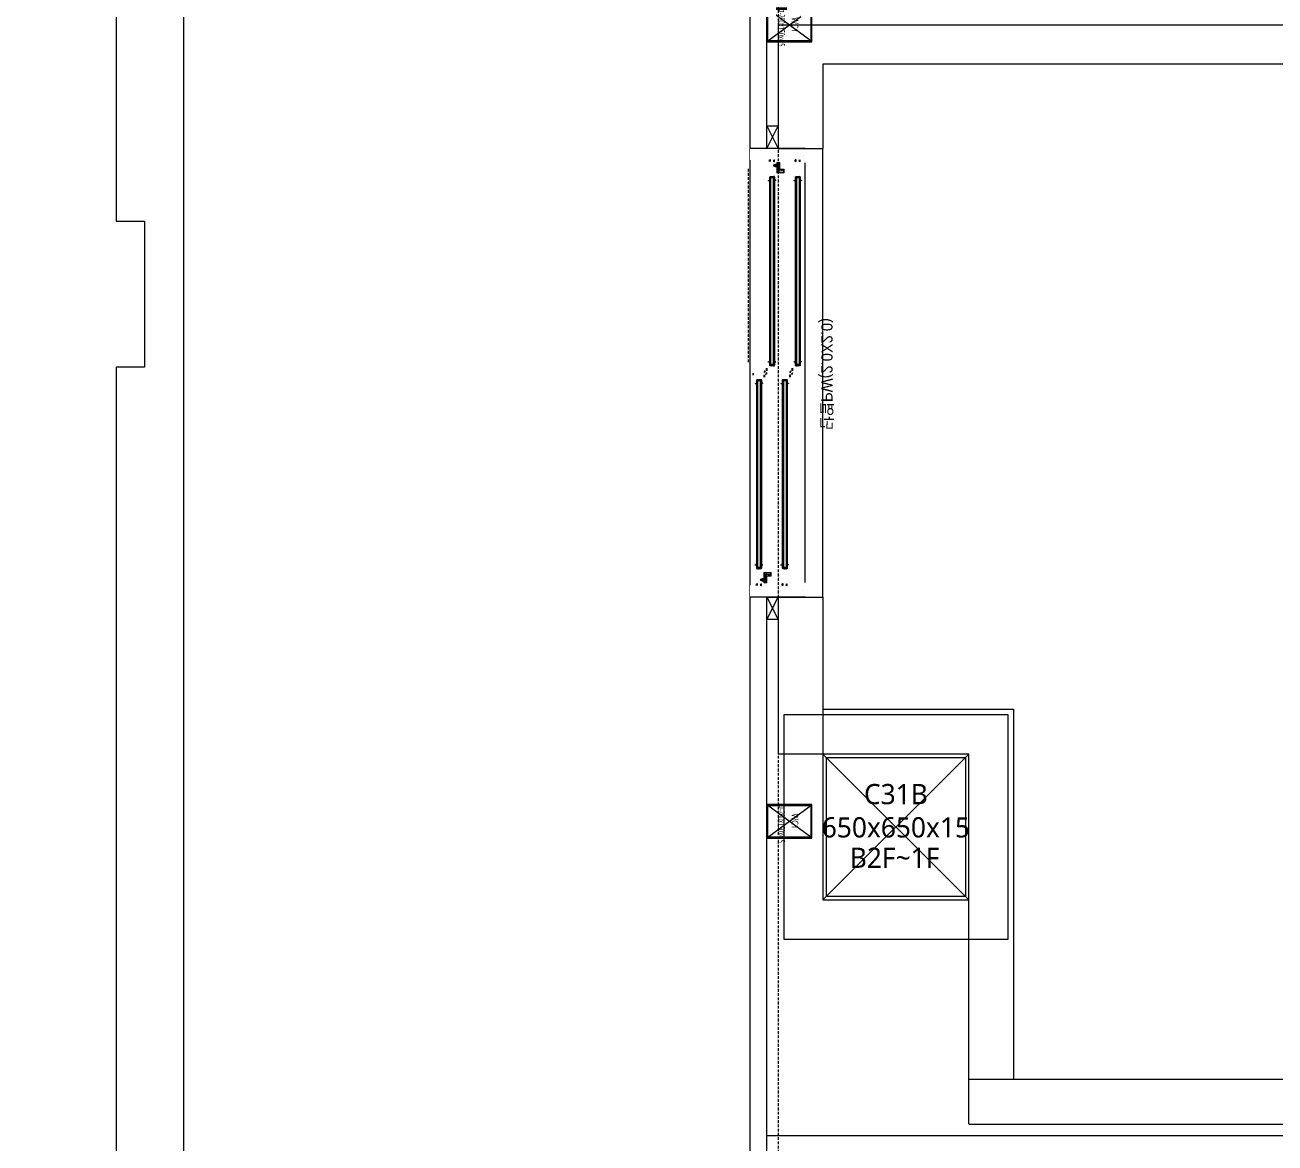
# Model space of a CAD drawing. Header units: millimetres. Extents: x 13515 to 183937, y -33900 to -660.
# Drawn here: x 119075.8 to 119163.1, y -19651.8 to -19573.8 of the extents above; entities that cross this region are included whole.
import ezdxf
from ezdxf.enums import TextEntityAlignment as Align

# ---------------------------------------------------------------- set-up
doc = ezdxf.new("R2010")
doc.units = ezdxf.units.MM
doc.header["$LTSCALE"] = 100
doc.header["$MEASUREMENT"] = 0
doc.header["$PDSIZE"] = -10
doc.linetypes.add('HIDDEN2', pattern=[0.1875, 0.125, -0.0625])
doc.layers.get('0').update_dxf_attribs({"linetype": 'CONTINUOUS'})
doc.layers.get('Defpoints').update_dxf_attribs({"color": 171, "linetype": 'CONTINUOUS'})
doc.layers.add('#프레임 라인', color=189, linetype='CONTINUOUS', plot=False)
for name, color, linetype in [('ELE9', 9, 'CONTINUOUS'), ('h COLUMN', 252, 'CONTINUOUS'), ('WC', 2, 'CONTINUOUS'), ('WIN', 4, 'CONTINUOUS'), ('WIN-G', 252, 'CONTINUOUS'), ('WIN2', 5, 'CONTINUOUS')]:
    doc.layers.add(name, color=color, linetype=linetype)
doc.styles.add('TE', font='malgun_0.ttf')
doc.styles.add('돋움', font='')
doc.styles.get('돋움').set_extended_font_data('Dotum')

# ---------------------------------------------------------------- blocks, each defined once
blk = doc.blocks.new('모헤어')
for p, q in [((-1908.5, -2851.6), (-1909.5, -2851.6)), ((-1909.5, -2858.7), (-1909.5, -2851.6)), ((-1908.5, -2858.7), (-1909.5, -2858.7))]:
    blk.add_line(p, q)
at = {"linetype": 'Continuous'}
for p, q in [((-1908.5, -2858.7), (-1908.5, -2851.6)), ((-1903.9, -2853.2), (-1908.5, -2853.2)), ((-1903.9, -2854.3), (-1908.5, -2854.3)), ((-1903.9, -2855.4), (-1908.5, -2855.4)), ((-1903.9, -2856.5), (-1908.5, -2856.5)), ((-1903.9, -2857.5), (-1908.5, -2857.5))]:
    blk.add_line(p, q, dxfattribs=at)
blk = doc.blocks.new('ㄴ핸들')
at = {"color": 0, "linetype": 'Continuous', "lineweight": 15}
for p, q in [((12339.8, -12243.3), (12339.8, -12232.4)), ((12339.8, -12232.4), (12342.3, -12232.4)), ((12342.3, -12233.2), (12339.8, -12235.7)), ((12342.3, -12237.7), (12339.8, -12240.2)), ((12339.8, -12243.3), (12341.1, -12244.6)), ((12343.4, -12241.1), (12340.5, -12244)), ((12343.8, -12244.6), (12341.1, -12244.6)), ((12342.3, -12241.1), (12342.3, -12232.4)), ((12360.2, -12241.1), (12342.3, -12241.1)), ((12342.6, -12234.9), (12342.6, -12232.4)), ((12342.6, -12232.4), (12347.3, -12232.4)), ((12343.1, -12232.4), (12342.6, -12232.9)), ((12342.6, -12234.9), (12345.1, -12234.9)), ((12342.9, -12241.1), (12342.9, -12239.9)), ((12342.9, -12239.9), (12343.4, -12239.9)), ((12343.4, -12239.9), (12343.4, -12241.1)), ((12343.4, -12239.9), (12343.5, -12239.9)), ((12347.5, -12235.3), (12343.5, -12235.3)), ((12343.8, -12242.6), (12343.8, -12244.6)), ((12343.8, -12242.6), (12360.2, -12242.6)), ((12343.9, -12244.7), (12343.9, -12242.6)), ((12345.4, -12242.6), (12343.9, -12242.6)), ((12360.1, -12242.6), (12343.9, -12242.6)), ((12343.9, -12244.7), (12344.3, -12245.1)), ((12345.4, -12243.6), (12344.1, -12244.9)), ((12359.7, -12245.1), (12344.3, -12245.1)), ((12345.1, -12234.9), (12345.1, -12234.1)), ((12347.5, -12234.1), (12345.1, -12234.1)), ((12347.5, -12234.9), (12345.1, -12234.9)), ((12345.1, -12234.9), (12345.1, -12234.9)), ((12345.4, -12240.8), (12345.4, -12241.1)), ((12345.4, -12242.6), (12345.4, -12243.6)), ((12345.4, -12242.6), (12346.3, -12242.6)), ((12358.6, -12243.6), (12345.4, -12243.6)), ((12349, -12231), (12345.9, -12234.1)), ((12347.9, -12241.1), (12346.4, -12242.6)), ((12347.3, -12232.4), (12347.3, -12224)), ((12349, -12226.5), (12347.3, -12228.3)), ((12347.5, -12235.9), (12347.5, -12234.1)), ((12347.5, -12235.9), (12349, -12235.9)), ((12347.7, -12243.6), (12347.7, -12242.6)), ((12350.4, -12223.5), (12347.8, -12223.5)), ((12349.9, -12243.6), (12348.4, -12245.1)), ((12348.6, -12222.6), (12348.6, -12223.2)), ((12348.6, -12222.6), (12350, -12222.6)), ((12348.6, -12223.2), (12350, -12223.2)), ((12349, -12235.5), (12348.6, -12235.9)), ((12349, -12226), (12350.4, -12226)), ((12349, -12226), (12349, -12235.9)), ((12349.6, -12234), (12349.1, -12234.5)), ((12349.1, -12236.2), (12349.1, -12234.5)), ((12349.5, -12222.6), (12349.5, -12222.6)), ((12351, -12222.6), (12349.5, -12222.6)), ((12349.5, -12223.2), (12349.5, -12223.2)), ((12351, -12223.2), (12349.5, -12223.2)), ((12350.4, -12225.2), (12349.5, -12226)), ((12349.6, -12234), (12350.5, -12234)), ((12350, -12222.6), (12350, -12223.2)), ((12350.4, -12223.5), (12350.4, -12226)), ((12351.5, -12216.5), (12350.5, -12217.5)), ((12350.5, -12217.5), (12350.5, -12222.5)), ((12351, -12222.5), (12350.5, -12222.5)), ((12350.5, -12234), (12350.5, -12223.2)), ((12350.5, -12223.2), (12351, -12223.2)), ((12352.4, -12241.1), (12350.9, -12242.6)), ((12351, -12223.2), (12351, -12222.5)), ((12354.6, -12216.5), (12351.5, -12216.5)), ((12354.4, -12243.6), (12352.9, -12245.1)), ((12355.6, -12217.5), (12354.6, -12216.5)), ((12355, -12222.5), (12355, -12223.2)), ((12355.6, -12222.5), (12355, -12222.5)), ((12356.6, -12222.6), (12355, -12222.6)), ((12356.6, -12223.2), (12355, -12223.2)), ((12355, -12223.2), (12355.6, -12223.2)), ((12356.9, -12241.1), (12355.4, -12242.6)), ((12355.6, -12222.5), (12355.6, -12217.5)), ((12355.6, -12223.2), (12355.6, -12234)), ((12355.6, -12234), (12356.4, -12234)), ((12355.7, -12226), (12355.7, -12223.5)), ((12358.3, -12223.5), (12355.7, -12223.5)), ((12356.5, -12223.5), (12355.7, -12224.4)), ((12355.7, -12226), (12357, -12226)), ((12356, -12222.6), (12356, -12223.2)), ((12356, -12222.6), (12357.5, -12222.6)), ((12356, -12223.2), (12357.5, -12223.2)), ((12356.9, -12234.5), (12356.4, -12234)), ((12356.6, -12222.6), (12356.6, -12222.6)), ((12356.6, -12223.2), (12356.6, -12223.2)), ((12356.9, -12234.5), (12356.9, -12236.2)), ((12356.9, -12235.9), (12357, -12235.9)), ((12356.9, -12243.6), (12356.9, -12242.6)), ((12358.8, -12225.8), (12357, -12227.5)), ((12357, -12235.9), (12357, -12226)), ((12358.8, -12230.3), (12357, -12232)), ((12357, -12235.9), (12358.5, -12235.9)), ((12359.9, -12242.6), (12357.4, -12245.1)), ((12357.5, -12223.2), (12357.5, -12222.6)), ((12358.5, -12235), (12357.6, -12235.9)), ((12357.9, -12242.6), (12357.9, -12243.6)), ((12358.5, -12234.1), (12358.5, -12235.9)), ((12360.1, -12234.1), (12358.5, -12234.1)), ((12360.1, -12234.9), (12358.5, -12234.9)), ((12360.2, -12235.3), (12358.5, -12235.3)), ((12358.5, -12235.3), (12360.2, -12235.3)), ((12358.6, -12243.6), (12358.6, -12242.6)), ((12360.1, -12242.6), (12358.6, -12242.6)), ((12358.8, -12224), (12358.8, -12232.4)), ((12358.8, -12232.4), (12383, -12232.4)), ((12361.1, -12232.4), (12359.4, -12234.1)), ((12359.7, -12245.1), (12360.1, -12244.7)), ((12360.2, -12242.3), (12359.9, -12242.6)), ((12360.1, -12234.9), (12360.1, -12234.1)), ((12360.1, -12234.9), (12383, -12234.9)), ((12360.1, -12242.6), (12360.1, -12244.7)), ((12360.2, -12241.1), (12360.2, -12242.6)), ((12365.6, -12232.4), (12363.1, -12234.9)), ((12370.1, -12232.4), (12367.6, -12234.9)), ((12374.6, -12232.4), (12372.1, -12234.9)), ((12379.1, -12232.4), (12376.6, -12234.9)), ((12377.3, -12242.6), (12379.5, -12242.6)), ((12380.4, -12242.6), (12383.3, -12242.6)), ((12383, -12233), (12381.1, -12234.9)), ((12383, -12232.4), (12383, -12234.9)), ((12383.3, -12232.4), (12383, -12232.4)), ((12383.3, -12232.4), (12383.3, -12261.9)), ((12383.3, -12232.4), (12385.8, -12232.4)), ((12383.5, -12232.4), (12383.3, -12232.7)), ((12385.3, -12235.1), (12383.3, -12237.1)), ((12385.8, -12239.1), (12383.3, -12241.6)), ((12385.8, -12243.6), (12383.3, -12246.1)), ((12385.8, -12248.1), (12383.3, -12250.6)), ((12385.8, -12252.6), (12383.3, -12255.1)), ((12385.8, -12257.1), (12383.3, -12259.6)), ((12385.5, -12234.9), (12385.3, -12234.9)), ((12385.3, -12234.9), (12385.3, -12235.4)), ((12385.5, -12235.4), (12385.3, -12235.4)), ((12385.8, -12234.6), (12385.5, -12234.9)), ((12385.5, -12235.4), (12385.5, -12234.9)), ((12385.8, -12232.4), (12385.8, -12234.6)), ((12385.8, -12234.6), (12385.8, -12235.7)), ((12385.8, -12235.7), (12385.8, -12240.1)), ((12385.8, -12241.1), (12385.8, -12245.3)), ((12385.8, -12246.3), (12385.8, -12250.5)), ((12385.8, -12251.5), (12385.8, -12255.7)), ((12385.8, -12256.7), (12385.8, -12261.1)), ((12369.8, -12261.9), (12369.8, -12261.1)), ((12369.8, -12263.1), (12369.8, -12261.9)), ((12383.3, -12261.9), (12369.8, -12261.9)), ((12369.8, -12263.1), (12371.1, -12264.4)), ((12372, -12261.9), (12370.3, -12263.6)), ((12371, -12261.1), (12371, -12261.9)), ((12384.5, -12264.4), (12371.1, -12264.4)), ((12376.5, -12261.9), (12374, -12264.4)), ((12381, -12261.9), (12378.5, -12264.4)), ((12385.5, -12261.9), (12383, -12264.4)), ((12384.5, -12264.4), (12385.8, -12263.1)), ((12385.3, -12261.4), (12385.5, -12261.4)), ((12385.3, -12261.4), (12385.3, -12261.9)), ((12385.3, -12261.9), (12385.5, -12261.9)), ((12385.5, -12261.9), (12385.5, -12261.4)), ((12385.8, -12261.1), (12385.8, -12262.2)), ((12385.8, -12262.2), (12385.8, -12263.1))]:
    blk.add_line(p, q, dxfattribs=at)
at = {"color": 0, "linetype": 'Continuous', "lineweight": 0}
for p, q in [((12347.4, -12235.3), (12343.5, -12235.3)), ((12343.5, -12235.3), (12343.5, -12236.3)), ((12343.5, -12239.8), (12343.5, -12236.3)), ((12343.5, -12236.3), (12347.2, -12236.3)), ((12347.5, -12236.6), (12343.7, -12240.4)), ((12352.3, -12240.8), (12344.5, -12240.8)), ((12347.2, -12236.3), (12352.3, -12240.8)), ((12349.9, -12238.7), (12347.7, -12240.8)), ((12355.6, -12229), (12349.1, -12235.4)), ((12355.6, -12233.5), (12350.2, -12238.9)), ((12354.6, -12216.5), (12350.5, -12220.6)), ((12355.6, -12220), (12350.5, -12225.1)), ((12355.6, -12224.5), (12350.5, -12229.6)), ((12352.3, -12240.8), (12352.2, -12240.8)), ((12352.3, -12240.8), (12360.2, -12240.8)), ((12356.9, -12236.6), (12353.4, -12240.1)), ((12357.5, -12222.6), (12356.9, -12223.2)), ((12362.2, -12235.3), (12359.7, -12235.3)), ((12360.2, -12244.7), (12360.2, -12235.3)), ((12360.2, -12235.3), (12362.2, -12235.3)), ((12362.2, -12235.8), (12360.2, -12237.8)), ((12366.2, -12236.3), (12360.2, -12242.3)), ((12360.2, -12244.7), (12360.6, -12245.1)), ((12364.8, -12245.1), (12360.6, -12245.1)), ((12370.7, -12236.3), (12361.9, -12245.1)), ((12362.2, -12236.3), (12362.2, -12235.3)), ((12362.2, -12235.3), (12363.7, -12235.3)), ((12362.2, -12235.3), (12362.2, -12236.3)), ((12375.3, -12236.3), (12362.2, -12236.3)), ((12363.7, -12235.3), (12363.7, -12236.3)), ((12375.3, -12235.3), (12363.7, -12235.3)), ((12375.1, -12236.3), (12366.1, -12245.3)), ((12371.3, -12244.7), (12368.7, -12247.3)), ((12371.3, -12249.1), (12369.3, -12251.1)), ((12369.3, -12260.7), (12369.3, -12249.6)), ((12371.3, -12253.6), (12369.3, -12255.6)), ((12371.3, -12258.1), (12369.3, -12260.1)), ((12377.3, -12242.3), (12371.3, -12242.3)), ((12371.3, -12259.1), (12371.3, -12242.3)), ((12377.3, -12238.7), (12373.6, -12242.3)), ((12376.1, -12235.3), (12375.3, -12236.2)), ((12375.3, -12236.3), (12375.3, -12235.3)), ((12375.3, -12235.3), (12377.3, -12235.3)), ((12377.3, -12235.3), (12377.3, -12242.3)), ((12377.3, -12242.3), (12377.3, -12252.1)), ((12377.3, -12259.1), (12377.3, -12249.9)), ((12369.3, -12260.7), (12369.7, -12261.1)), ((12377.3, -12261.1), (12369.7, -12261.1)), ((12371.3, -12259.1), (12377.3, -12259.1)), ((12374.8, -12259.1), (12372.8, -12261.1)), ((12377.3, -12259.1), (12377.3, -12261.1)), ((12377.3, -12261.1), (12377.3, -12261.1))]:
    blk.add_line(p, q, dxfattribs=at)
for centre, radius, start, end in [((12344.5, -12239.8), 1, 180, 270), ((12364.8, -12249.6), 4.5, 0, 90)]:
    blk.add_arc(centre, radius, start, end, dxfattribs=at)
at = {"color": 0, "linetype": 'Continuous', "lineweight": 15}
for centre, radius, start, end in [((12347.8, -12224), 0.5, 90, 180), ((12353, -12236.2), 3.9, 180, 0), ((12358.3, -12224), 0.5, 0, 90), ((12385.5, -12234.6), 0.3, 270, 0), ((12385.5, -12235.7), 0.3, 0, 90), ((12385.8, -12240.6), 0.5, 270, 90), ((12385.8, -12245.8), 0.5, 270, 90), ((12385.8, -12251), 0.5, 270, 90), ((12385.8, -12256.2), 0.5, 270, 90), ((12385.5, -12261.1), 0.3, 270, 0), ((12385.5, -12262.2), 0.3, 0, 90)]:
    blk.add_arc(centre, radius, start, end, dxfattribs=at)
for points in [[(12346, -12240.8), (12346, -12241.1)], [(12360, -12241.1), (12360, -12240.8)]]:
    blk.add_open_spline(points, degree=1, dxfattribs=at)
at = {"color": 0, "linetype": 'Continuous', "lineweight": 0}
blk.add_open_spline([(12371.3, -12252.1), (12377.3, -12252.1)], degree=1, dxfattribs=at)
blk = doc.blocks.new('A$C54895e96')
at = {"layer": 'Defpoints', "style": '돋움'}
blk.add_text('단열PW(2.0X2.0)', height=50, dxfattribs=at).set_placement((1093.6, 321.3), align=Align.BOTTOM_CENTER)
at = {"ltscale": 0.1}
blk.add_wipeout([(2100, 264.6), (100, 264.6), (100, 18.6), (2100, 18.6)], dxfattribs=at)
at = {"layer": 'WIN-G'}
h = blk.add_hatch(dxfattribs=at)
h.set_pattern_fill('ANSI38', color=256, scale=10, angle=540, style=0)
h.set_pattern_definition([(225, (-26409834.9976, 15707439.244), (-0.883883476483, 0.883883476483), []), (135, (-26409834.9976, 15707439.244), (-0.883883476483, 2.65165042945), [3.125, -1.875])])
h.paths.add_polyline_path([(1132.9, 242.1), (1129.9, 242.1), (1129.9, 221.7), (1132.9, 221.7)])
h = blk.add_hatch(dxfattribs=at)
h.set_pattern_fill('ANSI38', color=256, scale=10, angle=360, style=0)
h.set_pattern_definition([(315, (-26410669.2945, 15707439.244), (0.883883476483, 0.883883476483), []), (45, (-26410669.2945, 15707439.244), (0.883883476483, 2.65165042945), [3.125, -1.875])])
h.paths.add_polyline_path([(1972, 242.1), (1975, 242.1), (1975, 221.7), (1972, 221.7)])
h = blk.add_hatch(dxfattribs=at)
h.set_pattern_fill('ANSI38', color=256, scale=10, angle=540, style=0)
h.set_pattern_definition([(225, (-26409130.1476, 15707381.244), (-0.883883476483, 0.883883476483), []), (135, (-26409130.1476, 15707381.244), (-0.883883476483, 2.65165042945), [3.125, -1.875])])
h.paths.add_polyline_path([(228, 184.1), (225, 184.1), (225, 163.7), (228, 163.7)])
h = blk.add_hatch(dxfattribs=at)
h.set_pattern_fill('ANSI38', color=256, scale=10, angle=360, style=0)
h.set_pattern_definition([(315, (-26409964.4445, 15707381.244), (0.883883476483, 0.883883476483), []), (45, (-26409964.4445, 15707381.244), (0.883883476483, 2.65165042945), [3.125, -1.875])])
h.paths.add_polyline_path([(1067.2, 184.1), (1070.2, 184.1), (1070.2, 163.7), (1067.2, 163.7)])
h = blk.add_hatch(dxfattribs=at)
h.set_pattern_fill('ANSI38', color=256, scale=10, angle=540, style=0)
h.set_pattern_definition([(225, (-26409834.9976, 15707324.244), (-0.883883476483, 0.883883476483), []), (135, (-26409834.9976, 15707324.244), (-0.883883476483, 2.65165042945), [3.125, -1.875])])
h.paths.add_polyline_path([(1132.9, 127.1), (1129.9, 127.1), (1129.9, 106.7), (1132.9, 106.7)])
h = blk.add_hatch(dxfattribs=at)
h.set_pattern_fill('ANSI38', color=256, scale=10, angle=360, style=0)
h.set_pattern_definition([(315, (-26410669.2945, 15707324.244), (0.883883476483, 0.883883476483), []), (45, (-26410669.2945, 15707324.244), (0.883883476483, 2.65165042945), [3.125, -1.875])])
h.paths.add_polyline_path([(1972, 127.1), (1975, 127.1), (1975, 106.7), (1972, 106.7)])
h = blk.add_hatch(dxfattribs=at)
h.set_pattern_fill('ANSI38', color=256, scale=10, angle=540, style=0)
h.set_pattern_definition([(225, (-26409130.1476, 15707266.244), (-0.883883476483, 0.883883476483), []), (135, (-26409130.1476, 15707266.244), (-0.883883476483, 2.65165042945), [3.125, -1.875])])
h.paths.add_polyline_path([(228, 69.1), (225, 69.1), (225, 48.7), (228, 48.7)])
h = blk.add_hatch(dxfattribs=at)
h.set_pattern_fill('ANSI38', color=256, scale=10, angle=360, style=0)
h.set_pattern_definition([(315, (-26409964.4445, 15707266.244), (0.883883476483, 0.883883476483), []), (45, (-26409964.4445, 15707266.244), (0.883883476483, 2.65165042945), [3.125, -1.875])])
h.paths.add_polyline_path([(1067.2, 69.1), (1070.2, 69.1), (1070.2, 48.7), (1067.2, 48.7)])
at = {"layer": 'WIN', "color": 8}
for p, q in [((100, 93.6), (0, 143.6)), ((0, 93.6), (100, 143.6)), ((2200, 93.6), (2100, 143.6)), ((2100, 93.6), (2200, 143.6))]:
    blk.add_line(p, q, dxfattribs=at)
at = {"layer": 'WIN', "ltscale": 1000}
for points in [[(100, 264.6), (100, 18.6)], [(2100, 264.6), (2100, 18.6)]]:
    blk.add_lwpolyline(points, dxfattribs=at)
at = {"layer": 'WIN', "color": 8}
for points in [[(0, 93.6), (100, 93.6), (100, 143.6), (0, 143.6)], [(2100, 93.6), (2200, 93.6), (2200, 143.6), (2100, 143.6)]]:
    blk.add_lwpolyline(points, close=True, dxfattribs=at)
at = {"layer": 'WIN-G'}
for p, q in [((164, 264.6), (2036, 264.6)), ((1972.6, 242.1), (1132.9, 242.1)), ((1972, 237.1), (1132.9, 237.1)), ((1972, 225.1), (1132.9, 225.1)), ((1135.8, 237.1), (1135.8, 225.1)), ((1969, 237.1), (1969, 225.1)), ((1067.8, 184.1), (228, 184.1)), ((1067.2, 179.1), (228, 179.1)), ((231, 179.1), (231, 167.1)), ((1064.2, 179.1), (1064.2, 167.1)), ((1972.6, 220.1), (1132.9, 220.1)), ((1067.2, 167.1), (228, 167.1)), ((1067.8, 162.1), (228, 162.1)), ((1972.6, 127.1), (1132.9, 127.1)), ((1972, 122.1), (1132.9, 122.1)), ((1135.8, 122.1), (1135.8, 110.1)), ((1969, 122.1), (1969, 110.1)), ((1067.8, 69.1), (228, 69.1)), ((1067.2, 64.1), (228, 64.1)), ((231, 64.1), (231, 52.1)), ((1064.2, 64.1), (1064.2, 52.1)), ((1972, 110.1), (1132.9, 110.1)), ((1972.6, 105.1), (1132.9, 105.1)), ((153, 18.6), (2047, 18.6)), ((1067.2, 52.1), (228, 52.1)), ((1067.8, 47.1), (228, 47.1))]:
    blk.add_line(p, q, dxfattribs=at)
at = {"layer": 'WIN-G', "linetype": 'HIDDEN2'}
blk.add_line((1146.9, 11.6), (2010.5, 11.6), dxfattribs=at)
at = {"layer": 'WIN-G'}
for points in [[(1146.4, 248.2), (1147, 247.9), (1147, 247.9), (1147.4, 247.7), (1147.6, 247.5), (1147.7, 247.4), (1147.9, 247.1), (1148, 247), (1148, 246.9), (1148, 246.7), (1148, 246.6), (1148, 246.2), (1148, 246), (1148, 245.7), (1148.1, 245.2), (1148.3, 244.7), (1148.4, 244.5), (1148.5, 244.3), (1148.7, 244.1), (1148.9, 243.9), (1149.3, 243.6), (1149.8, 243.1), (1150.1, 242.9), (1150.3, 242.8), (1150.6, 242.6), (1150.9, 242.5), (1151.5, 242.3), (1151.9, 242.1)], [(1958.4, 248.2), (1957.9, 247.9), (1957.8, 247.9), (1957.5, 247.7), (1957.3, 247.5), (1957.1, 247.4), (1956.9, 247.1), (1956.9, 247), (1956.8, 246.9), (1956.8, 246.7), (1956.8, 246.6), (1956.8, 246.2), (1956.8, 246), (1956.8, 245.7), (1956.7, 245.2), (1956.6, 244.7), (1956.5, 244.5), (1956.3, 244.3), (1956.2, 244.1), (1956, 243.9), (1955.5, 243.6), (1955, 243.1), (1954.8, 242.9), (1954.5, 242.8), (1954.2, 242.6), (1953.9, 242.5), (1953.3, 242.3), (1953, 242.1)], [(241.6, 190.2), (242.1, 189.9), (242.2, 189.9), (242.5, 189.7), (242.7, 189.5), (242.9, 189.4), (243.1, 189.1), (243.1, 189), (243.2, 188.9), (243.2, 188.7), (243.2, 188.6), (243.2, 188.2), (243.2, 188), (243.2, 187.7), (243.3, 187.2), (243.4, 186.7), (243.5, 186.5), (243.7, 186.3), (243.8, 186.1), (244, 185.9), (244.5, 185.6), (245, 185.1), (245.2, 184.9), (245.5, 184.8), (245.8, 184.6), (246.1, 184.5), (246.7, 184.3), (247, 184.1)], [(1053.2, 190.2), (1052.7, 189.9), (1052.6, 189.9), (1052.2, 189.7), (1052.1, 189.5), (1051.9, 189.4), (1051.7, 189.1), (1051.7, 189), (1051.6, 188.9), (1051.6, 188.7), (1051.6, 188.6), (1051.6, 188.2), (1051.6, 188), (1051.6, 187.7), (1051.5, 187.2), (1051.4, 186.7), (1051.2, 186.5), (1051.1, 186.3), (1051, 186.1), (1050.8, 185.9), (1050.3, 185.6), (1049.8, 185.1), (1049.6, 184.9), (1049.3, 184.8), (1049, 184.6), (1048.7, 184.5), (1048.1, 184.3), (1047.8, 184.1)], [(1146.4, 213.8), (1147.2, 214.2), (1147.3, 214.2), (1147.6, 214.5), (1147.8, 214.6), (1148, 214.7), (1148.2, 215), (1148.2, 215.1), (1148.3, 215.2), (1148.3, 215.4), (1148.3, 215.6), (1148.3, 215.9), (1148.3, 216.1), (1148.3, 216.4), (1148.4, 216.9), (1148.5, 217.4), (1148.6, 217.6), (1148.8, 217.8), (1148.9, 218), (1149.1, 218.2), (1149.6, 218.6), (1150.1, 219), (1150.3, 219.2), (1150.6, 219.4), (1150.9, 219.5), (1151.2, 219.6), (1151.8, 219.9), (1152.1, 220.1)], [(1958.4, 213.8), (1957.6, 214.2), (1957.6, 214.2), (1957.2, 214.5), (1957, 214.6), (1956.9, 214.7), (1956.7, 215), (1956.6, 215.1), (1956.6, 215.2), (1956.6, 215.4), (1956.6, 215.6), (1956.6, 215.9), (1956.6, 216.1), (1956.6, 216.4), (1956.5, 216.9), (1956.3, 217.4), (1956.2, 217.6), (1956.1, 217.8), (1955.9, 218), (1955.7, 218.2), (1955.3, 218.6), (1954.8, 219), (1954.5, 219.2), (1954.3, 219.4), (1954, 219.5), (1953.7, 219.6), (1953.1, 219.9), (1952.7, 220.1)], [(241.6, 155.8), (242.4, 156.2), (242.4, 156.2), (242.8, 156.5), (243, 156.6), (243.1, 156.7), (243.3, 157), (243.4, 157.1), (243.4, 157.2), (243.4, 157.4), (243.4, 157.6), (243.4, 157.9), (243.4, 158.1), (243.4, 158.4), (243.5, 158.9), (243.7, 159.4), (243.8, 159.6), (243.9, 159.8), (244.1, 160), (244.3, 160.2), (244.7, 160.6), (245.2, 161), (245.5, 161.2), (245.7, 161.4), (246, 161.5), (246.3, 161.6), (246.9, 161.9), (247.3, 162.1)], [(1053.6, 155.8), (1052.8, 156.2), (1052.7, 156.2), (1052.4, 156.5), (1052.2, 156.6), (1052, 156.7), (1051.8, 157), (1051.8, 157.1), (1051.7, 157.2), (1051.7, 157.4), (1051.7, 157.6), (1051.7, 157.9), (1051.7, 158.1), (1051.7, 158.4), (1051.6, 158.9), (1051.5, 159.4), (1051.4, 159.6), (1051.2, 159.8), (1051.1, 160), (1050.9, 160.2), (1050.4, 160.6), (1049.9, 161), (1049.7, 161.2), (1049.4, 161.4), (1049.1, 161.5), (1048.8, 161.6), (1048.2, 161.9), (1047.9, 162.1)], [(1146.4, 133), (1147, 132.8), (1147, 132.8), (1147.4, 132.5), (1147.6, 132.4), (1147.7, 132.2), (1147.9, 132), (1148, 131.9), (1148, 131.7), (1148, 131.6), (1148, 131.4), (1148, 131.1), (1148, 130.9), (1148, 130.6), (1148.1, 130.1), (1148.3, 129.6), (1148.4, 129.4), (1148.5, 129.2), (1148.7, 129), (1148.9, 128.8), (1149.3, 128.4), (1149.8, 128), (1150.1, 127.8), (1150.3, 127.6), (1150.6, 127.5), (1150.9, 127.4), (1151.5, 127.1), (1151.9, 127)], [(1958.4, 133), (1957.9, 132.8), (1957.8, 132.8), (1957.5, 132.5), (1957.3, 132.4), (1957.1, 132.2), (1956.9, 132), (1956.9, 131.9), (1956.8, 131.7), (1956.8, 131.6), (1956.8, 131.4), (1956.8, 131.1), (1956.8, 130.9), (1956.8, 130.6), (1956.7, 130.1), (1956.6, 129.6), (1956.5, 129.4), (1956.3, 129.2), (1956.2, 129), (1956, 128.8), (1955.5, 128.4), (1955, 128), (1954.8, 127.8), (1954.5, 127.6), (1954.2, 127.5), (1953.9, 127.4), (1953.3, 127.1), (1953, 127)], [(241.6, 75.2), (242.1, 74.9), (242.2, 74.9), (242.5, 74.7), (242.7, 74.5), (242.9, 74.4), (243.1, 74.1), (243.1, 74), (243.2, 73.9), (243.2, 73.7), (243.2, 73.6), (243.2, 73.2), (243.2, 73), (243.2, 72.7), (243.3, 72.2), (243.4, 71.7), (243.5, 71.5), (243.7, 71.3), (243.8, 71.1), (244, 70.9), (244.5, 70.6), (245, 70.1), (245.2, 69.9), (245.5, 69.8), (245.8, 69.6), (246.1, 69.5), (246.7, 69.3), (247, 69.1)], [(1053.6, 75.2), (1053, 74.9), (1053, 74.9), (1052.6, 74.7), (1052.4, 74.5), (1052.3, 74.4), (1052.1, 74.1), (1052, 74), (1052, 73.9), (1052, 73.7), (1052, 73.6), (1052, 73.2), (1052, 73), (1052, 72.7), (1051.9, 72.2), (1051.7, 71.7), (1051.6, 71.5), (1051.5, 71.3), (1051.3, 71.1), (1051.1, 70.9), (1050.7, 70.6), (1050.2, 70.1), (1049.9, 69.9), (1049.7, 69.8), (1049.4, 69.6), (1049.1, 69.5), (1048.5, 69.3), (1048.1, 69.1)], [(1146.3, 98.9), (1147.1, 99.3), (1147.1, 99.3), (1147.5, 99.6), (1147.7, 99.7), (1147.8, 99.8), (1148, 100.1), (1148.1, 100.2), (1148.1, 100.3), (1148.2, 100.5), (1148.2, 100.6), (1148.1, 101), (1148.1, 101.2), (1148.2, 101.5), (1148.3, 102), (1148.4, 102.5), (1148.5, 102.7), (1148.6, 102.9), (1148.8, 103.1), (1149, 103.3), (1149.4, 103.6), (1149.9, 104.1), (1150.2, 104.3), (1150.4, 104.4), (1150.7, 104.6), (1151, 104.7), (1151.6, 104.9), (1152, 105.2)], [(1958.6, 98.9), (1957.8, 99.3), (1957.7, 99.3), (1957.3, 99.6), (1957.2, 99.7), (1957, 99.8), (1956.8, 100.1), (1956.8, 100.2), (1956.7, 100.3), (1956.7, 100.5), (1956.7, 100.6), (1956.7, 101), (1956.7, 101.2), (1956.7, 101.5), (1956.6, 102), (1956.4, 102.5), (1956.3, 102.7), (1956.2, 102.9), (1956, 103.1), (1955.8, 103.3), (1955.4, 103.6), (1954.9, 104.1), (1954.7, 104.3), (1954.4, 104.4), (1954.1, 104.6), (1953.8, 104.7), (1953.2, 104.9), (1952.9, 105.2)], [(241.6, 40.8), (242.4, 41.2), (242.4, 41.2), (242.8, 41.5), (243, 41.6), (243.1, 41.7), (243.3, 42), (243.4, 42.1), (243.4, 42.2), (243.4, 42.4), (243.4, 42.6), (243.4, 42.9), (243.4, 43.1), (243.4, 43.4), (243.5, 43.9), (243.7, 44.4), (243.8, 44.6), (243.9, 44.8), (244.1, 45), (244.3, 45.2), (244.7, 45.6), (245.2, 46), (245.5, 46.2), (245.7, 46.4), (246, 46.5), (246.3, 46.6), (246.9, 46.9), (247.3, 47.1)], [(1053.6, 40.8), (1052.8, 41.2), (1052.7, 41.2), (1052.4, 41.5), (1052.2, 41.6), (1052, 41.7), (1051.8, 42), (1051.8, 42.1), (1051.7, 42.2), (1051.7, 42.4), (1051.7, 42.6), (1051.7, 42.9), (1051.7, 43.1), (1051.7, 43.4), (1051.6, 43.9), (1051.5, 44.4), (1051.4, 44.6), (1051.2, 44.8), (1051.1, 45), (1050.9, 45.2), (1050.4, 45.6), (1049.9, 46), (1049.7, 46.2), (1049.4, 46.4), (1049.1, 46.5), (1048.8, 46.6), (1048.2, 46.9), (1047.9, 47.1)]]:
    blk.add_lwpolyline(points, dxfattribs=at)
at = {"layer": 'WIN2'}
for p, q in [((130.5, 255.1), (130.5, 255.1)), ((130.5, 255.1), (130.5, 255.1)), ((2069.5, 255.1), (2069.5, 255.1)), ((2069.5, 255.1), (2069.5, 255.1)), ((1081.3, 200.4), (1081.3, 193.1)), ((1081.8, 200.4), (1081.8, 193.1)), ((1082.3, 200.4), (1082.3, 193.1)), ((1082.8, 200.4), (1082.8, 193.1)), ((1082.8, 200.4), (1082.8, 193.1)), ((1083.3, 200.4), (1083.3, 193.1)), ((1083.8, 200.4), (1083.8, 193.1)), ((1084.3, 200.4), (1084.3, 193.1)), ((1084.8, 200.4), (1084.8, 193.1)), ((1085.3, 200.4), (1085.3, 193.1)), ((1085.8, 200.4), (1085.8, 193.1)), ((1086.3, 200.4), (1086.3, 193.1)), ((1086.8, 200.4), (1086.8, 193.1)), ((1087.3, 200.4), (1087.3, 193.1)), ((1087.8, 200.4), (1087.8, 193.1)), ((1091.8, 203.2), (1098.6, 207.7)), ((1098.9, 207.7), (1091.8, 202.7)), ((1098.8, 207.4), (1092.3, 202.6)), ((1101.1, 196.6), (1108.2, 201.6)), ((1101.2, 196.9), (1107.7, 201.7)), ((1108.3, 201.1), (1101.4, 196.5)), ((1111.8, 203.8), (1111.8, 211.1)), ((1112.3, 203.8), (1112.3, 211.1)), ((1112.8, 203.8), (1112.8, 211.1)), ((1113.3, 203.8), (1113.3, 211.1)), ((1113.3, 203.8), (1113.3, 211.1)), ((1113.8, 203.8), (1113.8, 211.1)), ((1114.3, 203.8), (1114.3, 211.1)), ((1114.8, 203.8), (1114.8, 211.1)), ((1115.3, 203.8), (1115.3, 211.1)), ((1115.8, 203.8), (1115.8, 211.1)), ((1116.3, 203.8), (1116.3, 211.1)), ((1116.8, 203.8), (1116.8, 211.1)), ((1117.3, 203.8), (1117.3, 211.1)), ((1117.8, 203.8), (1117.8, 211.1)), ((1118.3, 203.8), (1118.3, 211.1)), ((163.6, 68.9), (163.6, 68.9)), ((1081.3, 85.4), (1081.3, 78.1)), ((1081.8, 85.4), (1081.8, 78.1)), ((1082.3, 85.4), (1082.3, 78.1)), ((1082.8, 85.4), (1082.8, 78.1)), ((1082.8, 85.4), (1082.8, 78.1)), ((1083.3, 85.4), (1083.3, 78.1)), ((1083.8, 85.4), (1083.8, 78.1)), ((1084.3, 85.4), (1084.3, 78.1)), ((1084.8, 85.4), (1084.8, 78.1)), ((1085.3, 85.4), (1085.3, 78.1)), ((1085.8, 85.4), (1085.8, 78.1)), ((1086.3, 85.4), (1086.3, 78.1)), ((1086.8, 85.4), (1086.8, 78.1)), ((1087.3, 85.4), (1087.3, 78.1)), ((1087.8, 85.4), (1087.8, 78.1)), ((1091.8, 88.2), (1098.6, 92.7)), ((1098.9, 92.7), (1091.8, 87.7)), ((1098.8, 92.4), (1092.3, 87.6)), ((1101.1, 81.6), (1108.2, 86.6)), ((1101.2, 81.9), (1107.7, 86.7)), ((1108.3, 86.1), (1101.4, 81.5)), ((1111.8, 88.8), (1111.8, 96.1)), ((1112.3, 88.8), (1112.3, 96.1)), ((1112.8, 88.8), (1112.8, 96.1)), ((1113.3, 88.8), (1113.3, 96.1)), ((1113.3, 88.8), (1113.3, 96.1)), ((1113.8, 88.8), (1113.8, 96.1)), ((1114.3, 88.8), (1114.3, 96.1)), ((1114.8, 88.8), (1114.8, 96.1)), ((1115.3, 88.8), (1115.3, 96.1)), ((1115.8, 88.8), (1115.8, 96.1)), ((1116.3, 88.8), (1116.3, 96.1)), ((1116.8, 88.8), (1116.8, 96.1)), ((1117.3, 88.8), (1117.3, 96.1)), ((1117.8, 88.8), (1117.8, 96.1)), ((1118.3, 88.8), (1118.3, 96.1)), ((163.6, 47.3), (163.6, 47.3))]:
    blk.add_line(p, q, dxfattribs=at)
for centre, start, end in [((1098.7, 207.6), 300.1848, 115.8619), ((1101.3, 196.7), 120.1848, 295.8619), ((1098.7, 92.6), 300.1848, 115.8619), ((1101.3, 81.7), 120.1848, 295.8619)]:
    blk.add_arc(centre, 0.2, start, end, dxfattribs=at)
at = {"layer": 'WIN-G', "rotation": 180.0000000000003}
blk.add_blockref('ㄴ핸들', (14376.5, -12093.8), dxfattribs=at)
at = {"layer": 'WIN-G', "extrusion": (0, 0, -1), "zscale": -1, "rotation": 179.9999999999997}
blk.add_blockref('ㄴ핸들', (12176.5, -12151.8), dxfattribs=at)
at = {"layer": 'WIN2', "color": 8, "rotation": 270.0000000000003}
blk.add_blockref('모헤어', (4900, -1667.2), dxfattribs=at)
at = {"layer": 'WIN2', "color": 8, "extrusion": (0, 0, -1), "zscale": -1, "rotation": 89.9999999999997}
blk.add_blockref('모헤어', (-4900, 2129.5), dxfattribs=at)
at = {"layer": 'WIN2'}
for p, rotation in [((3010.4, -1725.2), 270.0000000000003), ((4900, -1782.2), 270.0000000000003), ((3010.4, -1840.2), 270.0000000000003), ((-1762.6, 1940), 90.00000000000031)]:
    blk.add_blockref('모헤어', p, dxfattribs=dict(at, rotation=rotation))
at = {"layer": 'WIN2', "extrusion": (0, 0, -1), "zscale": -1, "rotation": 89.9999999999997}
for p in [(-3010.4, 2071.5), (-4900, 2014.5), (-3010.4, 1956.5)]:
    blk.add_blockref('모헤어', p, dxfattribs=at)
blk = doc.blocks.new('*U143')
at = {"color": 0, "linetype": 'ByBlock'}
for p, q in [((100, 75), (-100, 75)), ((-100, 75), (-100, -75)), ((-95.5, 70.5), (95.5, 70.5)), ((-95.5, -70.5), (-95.5, 70.5)), ((95.5, 70.5), (95.5, -70.5)), ((100, -75), (100, 75)), ((-100, -75), (100, -75)), ((95.5, -70.5), (-95.5, -70.5))]:
    blk.add_line(p, q, dxfattribs=at)
at = {"layer": 'Defpoints'}
blk.add_point((0, 0), dxfattribs=at)
blk = doc.blocks.new('WC1')
at = {"layer": 'h COLUMN', "ltscale": 0.1}
for p, q in [((70.5, -95.5), (-70.5, 95.5)), ((70.5, 95.5), (-70.5, -95.5))]:
    blk.add_line(p, q, dxfattribs=at)
at = {"layer": 'h COLUMN', "ltscale": 0.1, "rotation": 90}
blk.add_blockref('*U143', (0, 0), dxfattribs=at)
at = {"layer": 'Defpoints', "style": 'TE'}
for s, width, p in [('WC1', 0.8, (-34.4, 24.8)), ('ㅁ-200x150x4.5', 0.5, (-74.3, -34.8))]:
    blk.add_text(s, height=30, dxfattribs=dict(at, width=width)).set_placement(p, align=Align.MIDDLE_LEFT)
blk = doc.blocks.new('지상1층 WC 배치')
at = {"layer": 'WC', "rotation": 270}
for p in [(49200, -23600), (49200, -27150)]:
    blk.add_blockref('WC1', p, dxfattribs=at)
blk = doc.blocks.new('*U132')
at = {"color": 0, "linetype": 'ByBlock'}
for p, q in [((325, 325), (-325, 325)), ((-325, 325), (-325, -325)), ((-310, 310), (310, 310)), ((-310, -310), (-310, 310)), ((310, 310), (310, -310)), ((325, -325), (325, 325)), ((-325, -325), (325, -325)), ((310, -310), (-310, -310))]:
    blk.add_line(p, q, dxfattribs=at)
at = {"layer": 'Defpoints'}
blk.add_point((0, 0), dxfattribs=at)
blk = doc.blocks.new('C31B-B2-1F')
at = {"layer": '#프레임 라인', "ltscale": 0.1}
blk.add_lwpolyline([(-500, -500), (500, -500), (500, 500), (-500, 500)], close=True, dxfattribs=at)
at = {"layer": 'Defpoints', "ltscale": 10000}
for p, q in [((-325, -325), (325, 325)), ((325, -325), (-325, 325))]:
    blk.add_line(p, q, dxfattribs=at)
at = {"ltscale": 0.1}
blk.add_blockref('*U132', (0, 0), dxfattribs=at)
at = {"layer": 'Defpoints', "style": 'TE'}
for s, p in [('C31B', (0.1, 101.5)), ('650x650x15', (-0.1, -46.8)), ('B2F~1F', (-6, -182.3))]:
    blk.add_text(s, height=90, dxfattribs=at).set_placement(p, align=Align.CENTER)
blk = doc.blocks.new('FGHJ')
at = {"layer": 'ELE9', "ltscale": 0.1}
blk.add_line((37030449.1, 43346.3), (37030449.1, 40096.3), dxfattribs=at)
for points in [[(37030324.1, -38428.7), (37030324.1, 51471.3)], [(37030399.1, -38428.7), (37030399.1, 51396.3)], [(37030399.1, 38396.3), (37042599.1, 38396.3), (37042599.1, 40396.3)], [(37030649.1, 40296.3), (37031499.1, 40296.3), (37031499.1, 38646.3)], [(37031299.1, 38448), (37031299.1, 40096.3), (37030449.1, 40096.3)], [(37031299.1, 38646.3), (37038649.1, 38646.3)], [(37031299.1, 38446.3), (37038649.1, 38446.3)]]:
    blk.add_lwpolyline(points, dxfattribs=at)
for points in [[(37027499.1, 49196.3), (37027499.1, 42471.3), (37027624.1, 42471.3), (37027624.1, 41821.3), (37027499.1, 41821.3), (37027499.1, 34471.3), (37027624.1, 34471.3), (37027624.1, 33821.3), (37027499.1, 33821.3), (37027499.1, 26471.3), (37027624.1, 26471.3), (37027624.1, 25821.3), (37027499.1, 25821.3), (37027499.1, 24146.3, -0.046938), (37027092, 19819.2)], [(37027799.1, 49196.3), (37027799.1, 24146.3, -0.047103), (37027383.8, 19748, -0.047103)]]:
    blk.add_lwpolyline(points, format="xyb", dxfattribs=at)
blk.add_lwpolyline([(37030649.1, 39446.3), (37031299.1, 39446.3), (37031299.1, 40096.3), (37030649.1, 40096.3)], close=True, dxfattribs=at)
blk.add_blockref('C31B-B2-1F', (37030974.1, 39771.3), dxfattribs=at)
at = {"layer": 'ELE9', "ltscale": 0.1, "xscale": -1, "rotation": 270}
blk.add_blockref('A$C54895e96', (37030305.4, 40696.3), dxfattribs=at)
at = {"layer": 'ELE9', "ltscale": 0.1}
blk.add_line((37030649.1, 40796.3), (37030649.1, 40096.3), dxfattribs=at)
at = {"layer": 'ELE9', "linetype": 'HIDDEN2'}
blk.add_lwpolyline([(37195449.1, 67346.3), (37195449.1, 40346.3), (37042549.1, 40346.3), (37042549.1, 51346.3), (37030449.1, 51346.3), (37030449.1, -38303.7), (37200899.1, -38303.7)], dxfattribs=at)
at = {"layer": 'ELE9', "ltscale": 0.1}
for points in [[(37038649.1, 42746.3), (37038649.1, 43346.3), (37030449.1, 43346.3)], [(37038449.1, 42746.3), (37038449.1, 43171.3), (37030649.1, 43171.3), (37030649.1, 42796.3)], [(37030449.1, 42796.3), (37030649.1, 42796.3)], [(37030649.1, 40796.3), (37030649.1, 42796.3)], [(37030449.1, 40796.3), (37030649.1, 40796.3)]]:
    blk.add_lwpolyline(points, dxfattribs=at)
at = {"layer": 'ELE9'}
blk.add_blockref('지상1층 WC 배치', (36981299.1, 66946.3), dxfattribs=at)

msp = doc.modelspace()

# ---------------------------------------------------------------- block references
at = {"xscale": 0.01565102769230769, "yscale": 0.01565102769230769, "zscale": 0.01565102769230769}
msp.add_blockref('FGHJ', (-460436.194, -20252.242), dxfattribs=at)

doc.saveas('drawing.dxf')
